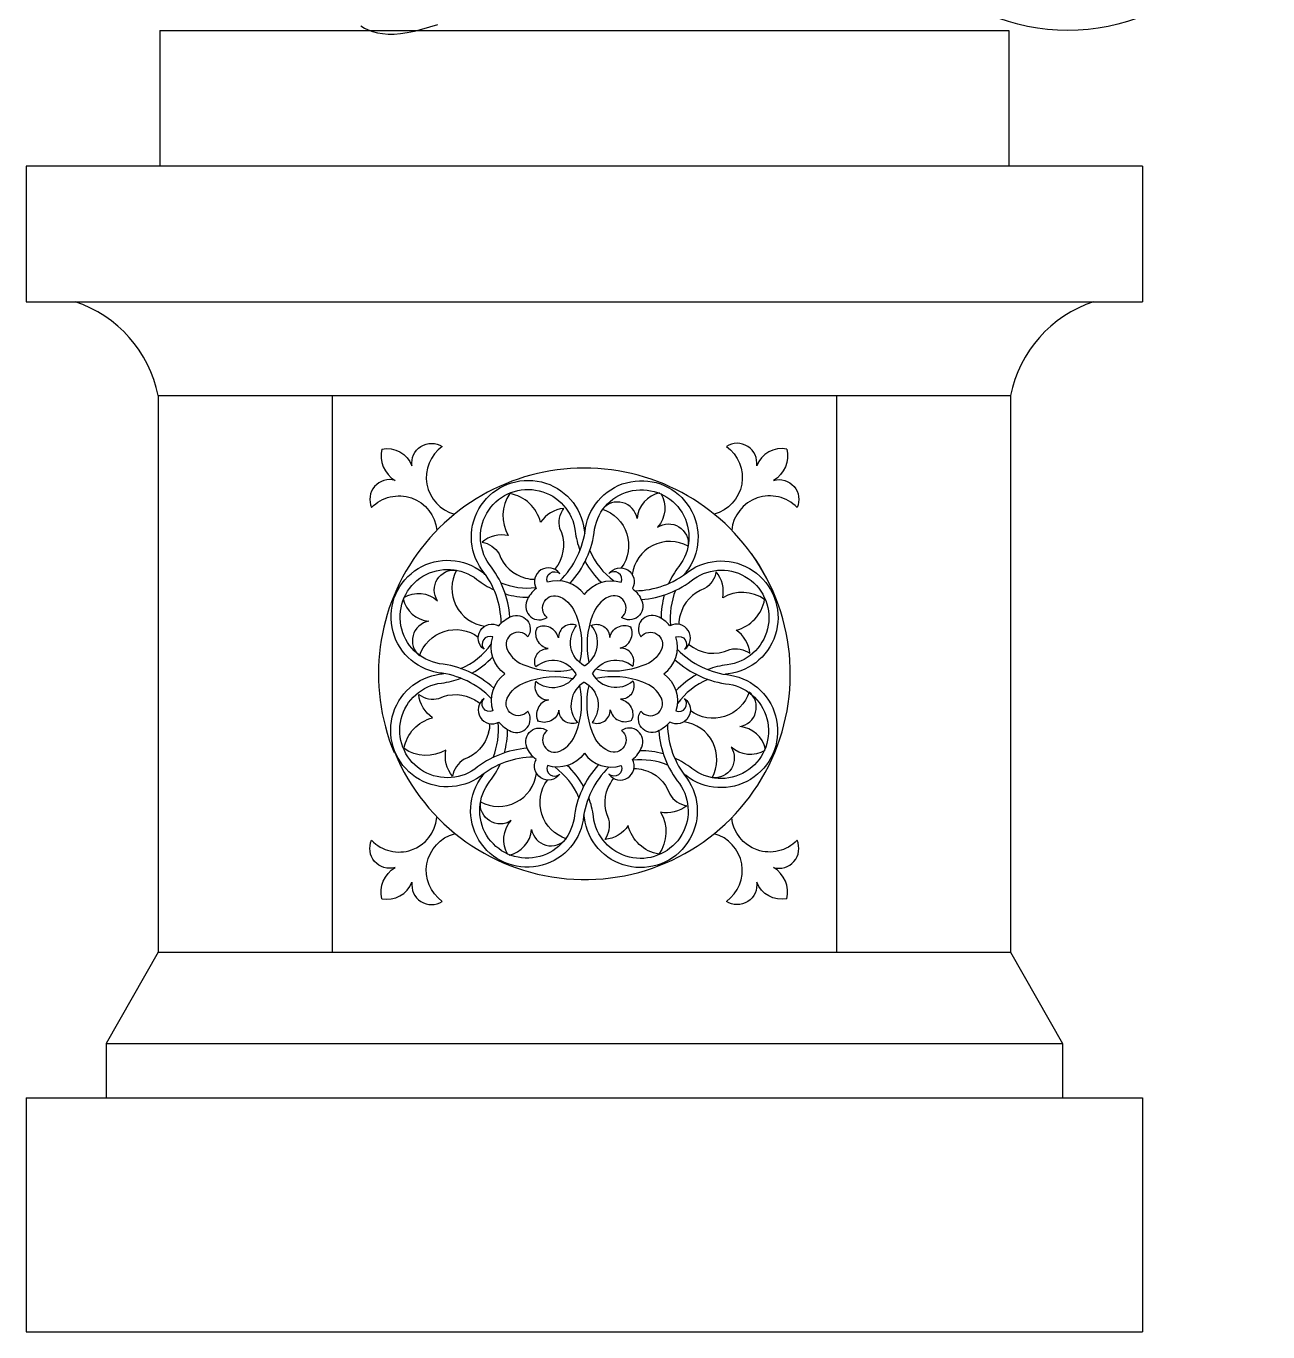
# Model space of a CAD drawing. Extents: x 1757 to 2197, y 240 to 1342.
# Drawn here: x 1807.7 to 2192.2, y 239.5 to 643.9 of the extents above; entities that cross this region are included whole.
import ezdxf

# ---------------------------------------------------------------- set-up
doc = ezdxf.new("R2010")
doc.units = 0
doc.header["$LTSCALE"] = 10
doc.header["$MEASUREMENT"] = 0
doc.layers.get('0').update_dxf_attribs({"color": 3, "linetype": 'CONTINUOUS'})
for name, color, linetype in [('3', 3, 'CONTINUOUS'), ('4', 4, 'CONTINUOUS'), ('7', 7, 'CONTINUOUS')]:
    doc.layers.add(name, color=color, linetype=linetype)

msp = doc.modelspace()

# ---------------------------------------------------------------- linework, layer by layer
at = {"color": 3}
msp.add_line((1952.29, 475.53), (1952.29, 475.53), dxfattribs=at)
for points in [[(1954.77, 459, 0.168503), (1948.8, 475.54, -1.286089), (1980.51, 487.81, 0.011173), (1980.66, 486.8, 3.257605)], [(1972.92, 472.11, 0.175344), (1980.9, 488.53, -1.286089), (2012, 474.78, 0.011173), (2011.39, 473.96, 3.257605)], [(1957.51, 460.93, 0.151358), (1951.05, 477.24, -1.282415), (1977.71, 487.48, 0.060059), (1979.18, 481.5, 0.207436)], [(1972.5, 477.2, 0.255012), (1972.98, 488.31, -0.219032), (1974.16, 494.56, 0.225896), (1966.98, 490.27, 0.295694), (1957.47, 499.13, 0.295694), (1956.98, 486.14, 0.225896), (1948.88, 484.11, -0.219032), (1954.12, 480.52, 0.255012), (1962.31, 472.99, 0.08449), (1965.15, 472.6)], [(1976.12, 471.35, 0.159257), (1983.7, 488.14, -1.282415), (2009.78, 476.52, 0.060059), (2006.59, 471.26, 0.207436)], [(2003.83, 499.38, 0.327816), (1996.86, 491.45, 0.640348), (1986.12, 494.33, -0.512067), (1991.96, 476.14)], [(2004.2, 499.22, -0.327816), (2003.21, 488.71, -0.640348), (2012.68, 482.88, 0.527413), (1995.35, 474.07)], [(1982.2, 481.54, 0.134094), (1989.71, 472.1, 3.257605)], [(1951.71, 435.68, 0.175344), (1935.29, 443.66, -1.286089), (1949.03, 474.76, 0.011173), (1949.85, 474.15, 3.257605)], [(1971.42, 475.64, 0.058572), (1972.52, 477.31)], [(1980.75, 478.1, 0.080106), (1985.8, 471.67, 0.207436)], [(1996.25, 469.04, 0.168503), (2012.78, 475.02, -1.286089), (2025.06, 443.3, 0.011173), (2024.04, 443.16, 3.257605)], [(1952.46, 438.88, 0.159257), (1935.68, 446.45, -1.282415), (1947.29, 472.54, 0.060059), (1952.55, 469.35, 0.207436)], [(1924.59, 466.95, -0.327816), (1935.1, 465.97, -0.640348), (1940.94, 475.43, 0.527413), (1949.74, 458.11)], [(1950.23, 473.64, -0.018974), (1949.25, 474.61, 1.027969)], [(1980.53, 467.86, 0.323374), (1969.08, 471.66, -0.79424), (1972.9, 474.35, 0.94004), (1965.6, 469.77, 0.117719), (1962.72, 465.95, 0.757391), (1969.02, 460.8, -0.888304), (1972.98, 467.18, -0.212616), (1977.96, 461.44, -0.150954), (1979.07, 446.83)], [(1980.53, 467.86, -0.323374), (1991.98, 471.66, 0.79424), (1988.16, 474.35, -0.94004), (1995.45, 469.77, -0.117719), (1998.33, 465.95, -0.757391), (1992.04, 460.8, 0.888304), (1988.08, 467.18, 0.212616), (1983.1, 461.44, 0.15032), (1981.97, 446.89)], [(1998.17, 466.31, 0.151358), (2014.48, 472.76, -1.282415), (2024.72, 446.1, 0.060059), (2018.74, 444.64, 0.207436)], [(2012.91, 452.44, 0.298763), (2025.55, 450.86, -0.219032), (2031.79, 449.68, 0.225896), (2027.51, 456.85, 0.295694), (2036.36, 466.37, 0.295694), (2023.37, 466.85, 0.225896), (2021.34, 474.96, -0.219032), (2017.75, 469.71, 0.255012), (2010.23, 461.53, 0.085013), (2009.83, 458.67)], [(1954.66, 471.52, 0.121137), (1965.48, 470.01, 3.257605)], [(2008.76, 469.15, 0.121137), (2007.25, 458.33, 3.257605)], [(1924.44, 466.59, 0.327816), (1932.37, 459.62, 0.640348), (1929.48, 448.88, -0.512067), (1947.68, 454.71)], [(1956.07, 468.06, 0.071321), (1963.29, 467.06, 0.207436)], [(2005.3, 467.75, 0.071321), (2004.31, 460.52, 0.207436)], [(1955.95, 443.29, -0.323374), (1952.15, 454.74, 0.79424), (1949.47, 450.92, -0.94004), (1954.04, 458.21, -0.117719), (1957.87, 461.09, -0.757391), (1963.01, 454.8, 0.888304), (1956.64, 450.84, 0.212616), (1962.37, 445.86, 0.15032), (1976.93, 444.73)], [(2005.1, 443.29, 0.323374), (2008.9, 454.74, -0.79424), (2011.59, 450.92, 0.94004), (2007.01, 458.21, 0.117719), (2003.19, 461.09, 0.757391), (1998.04, 454.8, -0.888304), (2004.42, 450.84, -0.212616), (1998.68, 445.86, -0.150954), (1984.07, 444.74)], [(1977.98, 443.29, 0.469811), (1965.48, 445.44, -0.54081), (1969.28, 451.14, -0.485707), (1965.99, 457.76)], [(1980.48, 445.84, -0.469811), (1978.14, 458.3, 0.54081), (1972.5, 454.42, 0.485707), (1965.83, 457.6)], [(1980.53, 445.84, 0.469811), (1982.68, 458.33, -0.54081), (1988.38, 454.54, -0.485707), (1995, 457.82)], [(1983.08, 443.33, -0.469811), (1995.54, 445.68, 0.54081), (1991.66, 451.31, 0.485707), (1994.84, 457.98)], [(1942.28, 444.96, 0.134094), (1951.71, 452.46, 3.257605)], [(2009.35, 450.89, 0.175344), (2025.77, 442.92, -1.286089), (2012.02, 411.81, 0.011173), (2011.21, 412.42, 3.257605)], [(1945.71, 443.51, 0.080106), (1952.15, 448.56, 0.207436)], [(2008.59, 447.7, 0.159257), (2025.38, 440.12, -1.282415), (2013.77, 414.03, 0.060059), (2008.51, 417.22, 0.207436)], [(1964.81, 417.53, 0.168503), (1948.28, 411.56, -1.286089), (1936, 443.27, 0.011173), (1937.01, 443.42, 3.257605)], [(1962.89, 420.27, 0.151358), (1946.57, 413.81, -1.282415), (1936.34, 440.47, 0.060059), (1942.32, 441.94, 0.207436)], [(1955.95, 443.29, 0.323374), (1952.15, 431.83, -0.79424), (1949.47, 435.66, 0.94004), (1954.04, 428.36, 0.117719), (1957.87, 425.48, 0.757391), (1963.01, 431.78, -0.888304), (1956.64, 435.74, -0.212616), (1962.37, 440.71, -0.150954), (1976.99, 441.83)], [(1977.98, 443.24, -0.469811), (1965.52, 440.9, 0.54081), (1969.4, 435.26, 0.485707), (1966.22, 428.59)], [(1983.08, 443.28, 0.469811), (1995.57, 441.13, -0.54081), (1991.78, 435.44, -0.485707), (1995.07, 428.82)], [(2005.1, 443.29, -0.323374), (2008.9, 431.83, 0.79424), (2011.59, 435.66, -0.94004), (2007.01, 428.36, -0.117719), (2003.19, 425.48, -0.757391), (1998.04, 431.78, 0.888304), (2004.42, 435.74, 0.212616), (1998.68, 440.71, 0.15032), (1984.13, 441.84)], [(2015.34, 443.07, 0.080106), (2008.91, 438.01, 0.207436)], [(2018.78, 441.61, 0.134094), (2009.35, 434.11, 3.257605)], [(1950.83, 425.05, -0.255012), (1943.31, 416.86, 0.219032), (1939.71, 411.61, -0.225896), (1937.68, 419.72, -0.295694), (1924.69, 420.21, -0.295694), (1933.55, 429.72, -0.225896), (1929.26, 436.9, 0.219032), (1935.51, 435.72, -0.255012), (1946.62, 435.23, -0.055096), (1948.18, 434.19)], [(1980.53, 418.71, -0.323374), (1969.08, 414.91, 0.79424), (1972.9, 412.23, -0.94004), (1965.6, 416.8, -0.117719), (1962.72, 420.63, -0.757391), (1969.02, 425.77, 0.888304), (1972.98, 419.39, 0.212616), (1977.96, 425.13, 0.15032), (1979.09, 439.69)], [(1980.52, 440.74, 0.469811), (1978.37, 428.24, -0.54081), (1972.68, 432.04, -0.485707), (1966.06, 428.75)], [(1980.53, 418.71, 0.323374), (1991.98, 414.91, -0.79424), (1988.16, 412.23, 0.94004), (1995.45, 416.8, 0.117719), (1998.33, 420.63, 0.757391), (1992.04, 425.77, -0.888304), (1988.08, 419.39, -0.212616), (1983.1, 425.13, -0.150954), (1981.99, 439.75)], [(1980.57, 440.74, -0.469811), (1982.92, 428.28, 0.54081), (1988.55, 432.16, 0.485707), (1995.22, 428.98)], [(2036.62, 419.98, 0.327816), (2028.69, 426.96, 0.640348), (2031.58, 437.69, -0.512067), (2013.38, 431.86)], [(1951.21, 427.91, -0.087918), (1950.77, 424.96)], [(1952.3, 417.42, 0.121137), (1953.81, 428.24, 3.257605)], [(1955.76, 418.83, 0.071321), (1956.75, 426.05, 0.207436)], [(2006.29, 427.57, 0.168503), (2012.26, 411.04, -1.286089), (1980.54, 398.76, 0.011173), (1980.4, 399.77, 3.257605)], [(2003.55, 425.65, 0.151358), (2010, 409.33, -1.282415), (1983.34, 399.1, 0.060059), (1981.88, 405.07, 0.207436)], [(2036.47, 419.62, -0.327816), (2025.95, 420.6, -0.640348), (2020.12, 411.14, 0.527413), (2011.32, 428.46)], [(2006.39, 415.05, 0.121137), (1995.57, 416.57, 3.257605)], [(2004.99, 418.51, 0.071321), (1997.76, 419.51, 0.207436)], [(1988.13, 414.46, 0.175344), (1980.16, 398.05, -1.286089), (1949.05, 411.79, 0.011173), (1949.67, 412.61, 3.257605)], [(1984.94, 415.22, 0.159257), (1977.36, 398.43, -1.282415), (1951.27, 410.05, 0.060059), (1954.46, 415.31, 0.207436)], [(1956.86, 387.35, -0.327816), (1957.85, 397.86, -0.640348), (1948.38, 403.69, 0.527413), (1965.7, 412.5)], [(1978.85, 405.03, 0.134094), (1971.35, 414.47, 3.257605)], [(1980.31, 408.47, 0.080106), (1975.25, 414.91, 0.207436)], [(1998.79, 413.6, -0.255012), (2006.97, 406.07, 0.219032), (2012.22, 402.48, -0.225896), (2004.11, 400.45, -0.295694), (2003.63, 387.46, -0.295694), (1994.11, 396.32, -0.225896), (1986.94, 392.03, 0.219032), (1988.12, 398.28, -0.255012), (1988.6, 409.39, -0.054619), (1989.64, 410.93)], [(1995.91, 413.97, -0.088451), (1998.88, 413.54)], [(1957.22, 387.19, 0.327816), (1964.2, 395.12, 0.640348), (1974.93, 392.24, -0.512067), (1969.1, 410.43)]]:
    msp.add_lwpolyline(points, format="xyb", dxfattribs=at)
for centre, radius, start, end in [((1980.53, 443.29), 63.75, 22.459, 202.459), ((1980.65, 443.27), 63.67, 202.4745, 35.8652)]:
    msp.add_arc(centre, radius, start, end, dxfattribs=at)
at = {"layer": '3'}
for p, q in [((1848.54, 529.49), (2112.51, 529.49)), ((1848.54, 357.08), (2112.51, 357.08))]:
    msp.add_line(p, q, dxfattribs=at)
msp.add_circle((2130.26, 704.5), 61.94, dxfattribs=at)
at = {"layer": '4', "color": 2}
for p, q in [((1849.12, 642.6), (1849.12, 600.58)), ((2111.94, 642.6), (2111.94, 600.58)), ((1807.67, 600.58), (1807.67, 558.56)), ((1849.12, 600.58), (1807.67, 600.58)), ((2153.39, 600.58), (2111.94, 600.58)), ((2153.39, 600.58), (2153.39, 558.56)), ((1807.67, 558.56), (1822.84, 558.56)), ((2138.22, 558.56), (2153.39, 558.56)), ((1848.54, 529.49), (1848.54, 357.08)), ((2112.51, 529.49), (2112.51, 357.08)), ((1848.54, 357.08), (1832.45, 328.83)), ((2112.51, 357.08), (2128.61, 328.83)), ((1832.45, 328.83), (1832.45, 311.96)), ((2128.61, 328.83), (2128.61, 311.96)), ((1807.67, 311.96), (1807.67, 239.52)), ((2153.39, 311.96), (2153.39, 239.52)), ((1807.67, 239.52), (2153.39, 239.52))]:
    msp.add_line(p, q, dxfattribs=at)
at = {"layer": '4'}
for p, q in [((2111.94, 600.58), (1849.12, 600.58)), ((1822.84, 558.56), (2138.22, 558.56)), ((1902.45, 529.49), (1902.45, 357.08)), ((2058.61, 529.49), (2058.61, 357.08)), ((1832.45, 328.83), (2128.61, 328.83)), ((1807.67, 311.96), (2153.39, 311.96))]:
    msp.add_line(p, q, dxfattribs=at)
msp.add_lwpolyline([(1911.36, 644.02), (1912.42, 643.33), (1913.62, 642.74), (1914.96, 642.24), (1916.44, 641.86), (1918.05, 641.59), (1919.78, 641.46), (1921.64, 641.46), (1923.62, 641.61), (1925.71, 641.92), (1927.92, 642.38), (1930.23, 642.97), (1932.64, 643.67), (1935.14, 644.47)], dxfattribs=at)
at = {"layer": '4', "color": 2}
for centre, start, end in [((1810.82, 522.03), 11.1813, 71.7846), ((2150.24, 522.03), 108.2154, 168.8187)]:
    msp.add_arc(centre, 38.45, start, end, dxfattribs=at)
at = {"layer": '7'}
msp.add_line((1849.12, 642.6), (2111.94, 642.6), dxfattribs=at)
for points in [[(1917.82, 512.95, -0.358554), (1927.16, 507.76, -0.640348), (1936.52, 513.74, 0.634569), (1940.35, 492.78)], [(2043.24, 512.95, 0.358554), (2033.9, 507.76, 0.640348), (2024.53, 513.74, -0.634569), (2020.71, 492.78)], [(1917.82, 512.95, 0.327816), (1921.93, 503.23, 0.640348), (1914.66, 494.81, -0.641652), (1934.88, 487.79)], [(2043.24, 512.95, -0.327816), (2039.13, 503.23, -0.640348), (2046.39, 494.81, 0.641652), (2026.17, 487.79)], [(1917.82, 373.62, -0.327816), (1921.93, 383.35, -0.640348), (1914.66, 391.76, 0.641652), (1934.88, 398.78)], [(2043.24, 373.62, 0.327816), (2039.13, 383.35, 0.640348), (2046.39, 391.76, -0.641652), (2026.17, 398.78)], [(1917.82, 373.62, 0.358554), (1927.16, 378.82, 0.640348), (1936.52, 372.83, -0.634569), (1940.35, 393.79)], [(2043.24, 373.62, -0.358554), (2033.9, 378.82, -0.640348), (2024.53, 372.83, 0.634569), (2020.71, 393.79)]]:
    msp.add_lwpolyline(points, format="xyb", dxfattribs=at)

doc.saveas('drawing.dxf')
